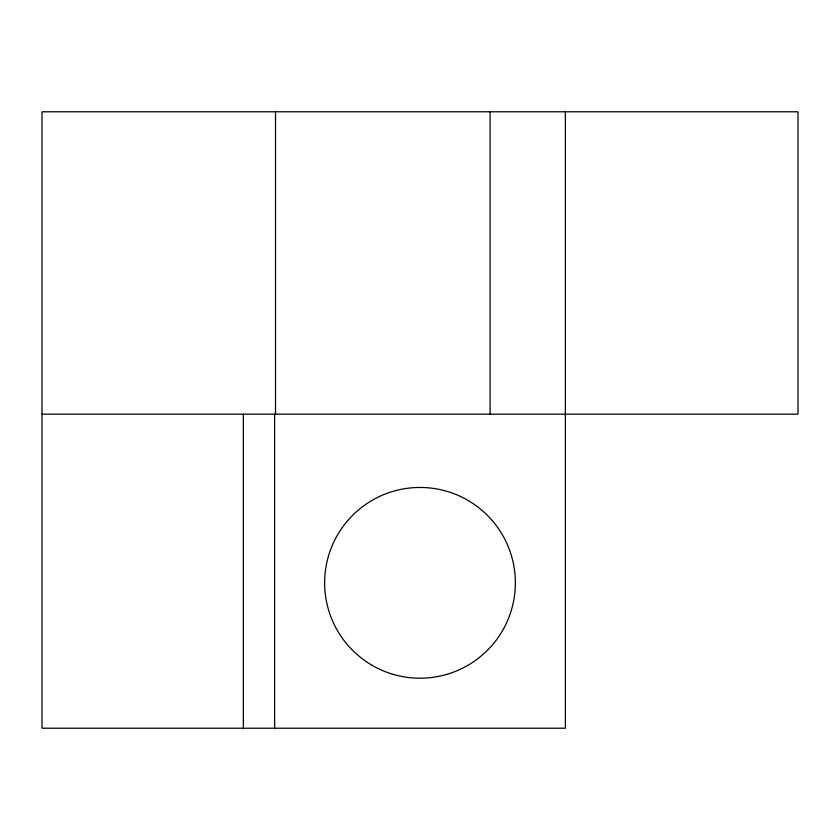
<?xml version="1.0" encoding="UTF-8"?>
<svg xmlns="http://www.w3.org/2000/svg" width="840" height="840" viewBox="0 0 840 840"><rect width="100%" height="100%" fill="white"/><g stroke="black" fill="none" stroke-linecap="round" stroke-linejoin="round"><path stroke-width="1.26" d="M42 414.183L798 414.183L798 111.783L42 111.783L42 728.217L565.383 728.217L565.383 111.783M490.077 111.783L490.077 414.183M275.51 111.783L275.51 414.183M274.617 414.183L274.617 728.217M243.348 414.183L243.348 728.217M372.309 665.427A95.371 95.371 0 0 0 515.371 582.834A95.371 95.371 0 0 0 372.309 500.241A95.371 95.371 0 0 0 372.309 665.427"/></g></svg>
